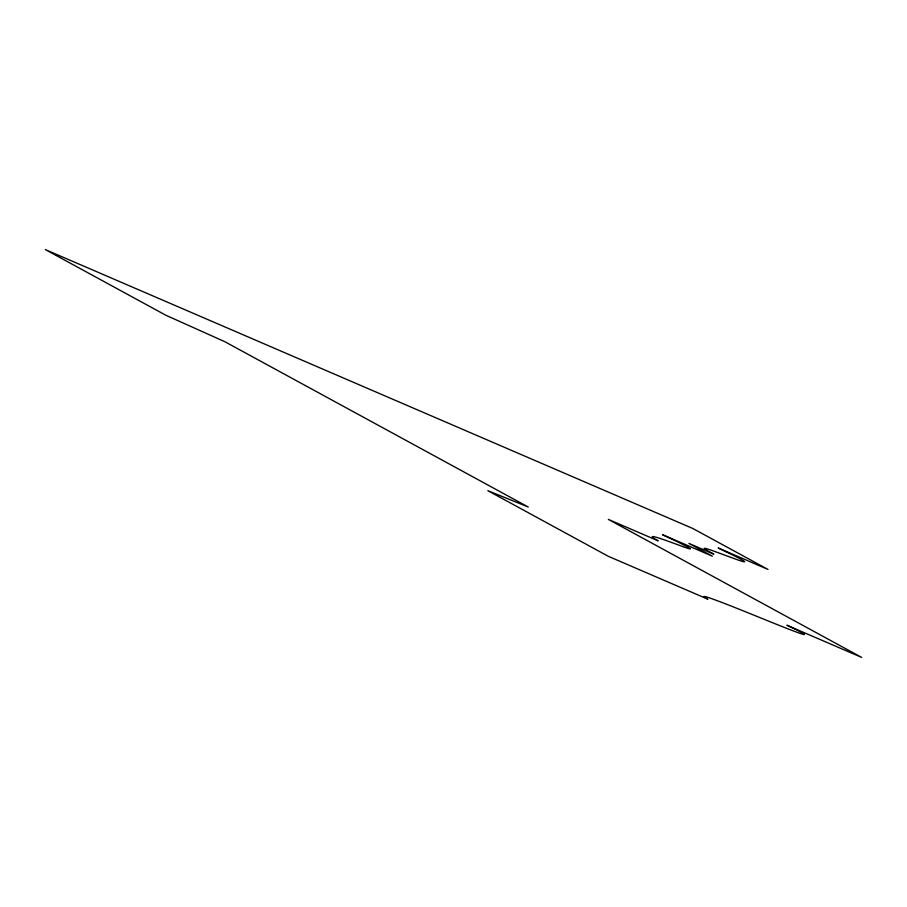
<?xml version="1.0" encoding="UTF-8"?>
<svg xmlns="http://www.w3.org/2000/svg" width="907" height="907" viewBox="0 0 907 907"><rect width="100%" height="100%" fill="white"/><g stroke="black" fill="none" stroke-linecap="round" stroke-linejoin="round"><path stroke-width="1.36" d="M682.812 546.581L671.033 542.273A487.547 8.514 23.5 0 0 658.176 540.855L608.359 519.405L861.65 657.405L786.925 625.218A198.531 3.469 23.5 0 1 770.723 621.987L750.52 613.801A273.211 4.773 23.5 0 0 707.845 599.187L608.223 556.263L487.841 490.676L528.271 507.024L224.925 341.746L165.732 315.183L45.35 249.595L692.937 528.543L767.98 569.426L718.163 547.975A252.543 4.41 23.5 0 1 734.5 558.712L716.383 552.057A300.716 5.249 23.5 0 0 713.809 554.12L688.901 543.395L712.346 556.172L662.541 534.711A195.016 3.401 23.5 0 1 682.812 546.581"/></g></svg>
